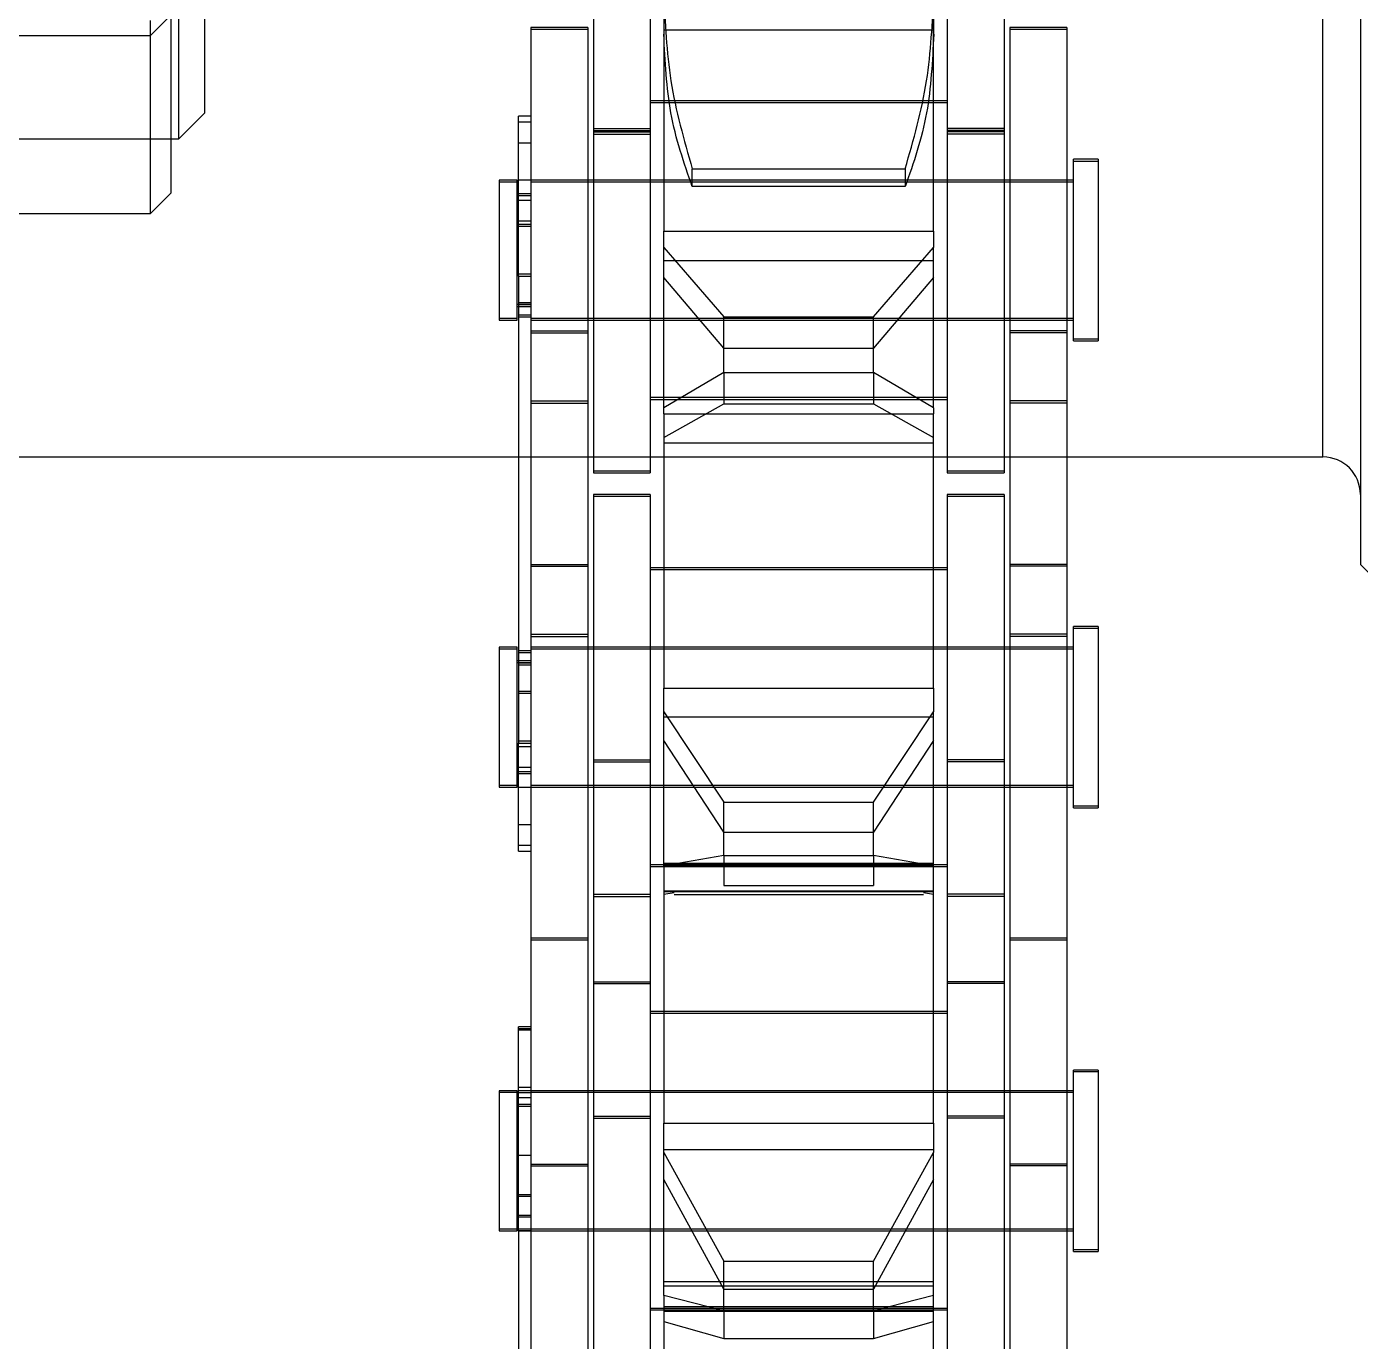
# Model space of a CAD drawing. Header units: metres. Extents: x 0 to 21025, y 0 to 14850.
# Drawn here: x 8611.53 to 8647.15, y 13148.56 to 13183.68 of the extents above; entities that cross this region are included whole.
import ezdxf

# ---------------------------------------------------------------- set-up
doc = ezdxf.new("R2010")
doc.units = ezdxf.units.M
doc.header["$LTSCALE"] = 25
doc.linetypes.add('HIDDEN2', pattern=[4.7625, 3.175, -1.5875])
doc.layers.add('ST1', color=7, linetype='HIDDEN2')

msp = doc.modelspace()

# ---------------------------------------------------------------- linework, layer by layer
at = {"layer": 'ST1'}
for p, q in [((8647.149, 13200.056), (8647.149, 13169.306)), ((8646.149, 13172.206), (8646.149, 13197.178)), ((8646.149, 13172.206), (8646.149, 13197.178)), ((8626.664, 13187.158), (8626.664, 13180.808)), ((8628.184, 13187.158), (8628.184, 13180.808)), ((8636.114, 13187.158), (8636.114, 13180.808)), ((8637.634, 13187.158), (8637.634, 13180.808)), ((8628.549, 13185.725), (8628.549, 13178.217)), ((8635.749, 13178.217), (8635.749, 13185.725)), ((8615.593, 13180.681), (8615.593, 13184.681)), ((8616.284, 13181.372), (8616.284, 13184.681)), ((8628.544, 13184.573), (8628.544, 13183.474)), ((8635.754, 13183.474), (8635.754, 13184.573)), ((8614.832, 13183.441), (8615.386, 13183.996)), ((8615.386, 13180.989), (8615.386, 13183.996)), ((8614.832, 13183.441), (8614.832, 13183.843)), ((8624.992, 13183.655), (8624.992, 13183.599)), ((8626.512, 13183.655), (8624.992, 13183.655)), ((8624.992, 13183.599), (8624.992, 13173.623)), ((8626.512, 13183.599), (8624.992, 13183.599)), ((8626.512, 13183.655), (8626.512, 13183.599)), ((8626.512, 13183.599), (8626.512, 13173.623)), ((8628.544, 13183.593), (8635.754, 13183.593)), ((8637.786, 13183.655), (8637.786, 13183.599)), ((8639.306, 13183.655), (8637.786, 13183.655)), ((8637.786, 13183.599), (8637.786, 13173.623)), ((8639.306, 13183.599), (8637.786, 13183.599)), ((8639.306, 13183.655), (8639.306, 13183.599)), ((8639.306, 13183.599), (8639.306, 13173.623)), ((8590.386, 13183.441), (8614.832, 13183.441)), ((8614.832, 13180.832), (8614.832, 13183.441)), ((8636.114, 13181.695), (8628.184, 13181.695)), ((8636.114, 13181.639), (8628.184, 13181.639)), ((8615.593, 13180.681), (8616.284, 13181.372)), ((8624.659, 13181.13), (8624.659, 13181.287)), ((8624.992, 13181.287), (8624.659, 13181.287)), ((8624.659, 13181.13), (8624.992, 13181.13)), ((8624.659, 13180.576), (8624.659, 13181.13)), ((8614.832, 13178.681), (8614.832, 13180.832)), ((8615.386, 13179.236), (8615.386, 13180.989)), ((8626.664, 13180.952), (8628.184, 13180.952)), ((8626.664, 13180.9), (8628.184, 13180.9)), ((8626.664, 13180.868), (8628.184, 13180.868)), ((8626.664, 13180.808), (8628.184, 13180.808)), ((8626.664, 13180.808), (8626.664, 13171.759)), ((8628.184, 13180.808), (8628.184, 13171.759)), ((8637.634, 13180.952), (8636.114, 13180.952)), ((8637.634, 13180.9), (8636.114, 13180.9)), ((8637.634, 13180.868), (8636.114, 13180.868)), ((8637.634, 13180.808), (8636.114, 13180.808)), ((8636.114, 13180.808), (8636.114, 13171.759)), ((8637.634, 13180.808), (8637.634, 13171.759)), ((8586.284, 13180.681), (8615.593, 13180.681)), ((8624.659, 13180.576), (8624.992, 13180.576)), ((8624.659, 13177.013), (8624.659, 13180.576)), ((8639.49, 13180.078), (8639.49, 13180.134)), ((8640.149, 13180.134), (8639.49, 13180.134)), ((8639.49, 13180.035), (8639.49, 13180.078)), ((8640.149, 13180.078), (8639.49, 13180.078)), ((8639.49, 13175.281), (8639.49, 13180.035)), ((8640.149, 13180.134), (8640.149, 13180.078)), ((8640.149, 13180.078), (8640.149, 13175.281)), ((8629.305, 13179.879), (8634.992, 13179.879)), ((8629.305, 13179.403), (8629.305, 13179.879)), ((8634.992, 13179.879), (8634.992, 13179.403)), ((8624.149, 13179.58), (8624.149, 13179.524)), ((8624.623, 13179.58), (8624.149, 13179.58)), ((8624.149, 13179.524), (8624.149, 13175.834)), ((8624.623, 13179.524), (8624.149, 13179.524)), ((8624.623, 13179.524), (8624.623, 13179.58)), ((8624.623, 13175.834), (8624.623, 13179.524)), ((8626.512, 13179.58), (8624.659, 13179.58)), ((8639.49, 13179.58), (8624.992, 13179.58)), ((8626.512, 13179.524), (8624.992, 13179.524)), ((8639.49, 13179.524), (8624.992, 13179.524)), ((8628.184, 13179.58), (8626.664, 13179.58)), ((8628.184, 13179.524), (8626.664, 13179.524)), ((8636.114, 13179.58), (8628.184, 13179.58)), ((8636.114, 13179.524), (8628.184, 13179.524)), ((8634.992, 13179.403), (8629.305, 13179.403)), ((8637.634, 13179.58), (8636.114, 13179.58)), ((8637.634, 13179.524), (8636.114, 13179.524)), ((8639.306, 13179.58), (8637.786, 13179.58)), ((8639.306, 13179.524), (8637.786, 13179.524)), ((8614.832, 13178.681), (8615.386, 13179.236)), ((8624.992, 13179.211), (8624.623, 13179.211)), ((8624.992, 13179.155), (8624.623, 13179.155)), ((8624.659, 13179.044), (8624.992, 13179.044)), ((8590.386, 13178.681), (8614.832, 13178.681)), ((8624.659, 13178.49), (8624.992, 13178.49)), ((8624.659, 13178.399), (8624.992, 13178.399)), ((8624.659, 13178.346), (8624.992, 13178.346)), ((8628.549, 13178.217), (8635.749, 13178.217)), ((8628.549, 13177.775), (8628.549, 13178.217)), ((8635.749, 13178.217), (8635.749, 13177.775)), ((8628.549, 13177.775), (8630.149, 13175.923)), ((8628.549, 13173.491), (8628.549, 13177.775)), ((8634.149, 13175.923), (8635.749, 13177.775)), ((8635.749, 13173.491), (8635.749, 13177.775)), ((8628.549, 13177.431), (8635.749, 13177.431)), ((8624.659, 13177.071), (8624.992, 13177.071)), ((8624.659, 13177.013), (8624.992, 13177.013)), ((8624.659, 13177.013), (8624.659, 13164.538)), ((8630.149, 13175.088), (8628.549, 13176.978)), ((8635.749, 13176.978), (8634.149, 13175.088)), ((8624.623, 13176.259), (8624.992, 13176.259)), ((8624.623, 13176.203), (8624.992, 13176.203)), ((8624.659, 13176.31), (8624.992, 13176.31)), ((8624.659, 13176.255), (8624.992, 13176.255)), ((8624.149, 13175.89), (8624.623, 13175.89)), ((8624.149, 13175.834), (8624.623, 13175.834)), ((8624.659, 13175.979), (8624.992, 13175.979)), ((8624.659, 13175.923), (8624.992, 13175.923)), ((8624.992, 13175.89), (8626.512, 13175.89)), ((8624.992, 13175.89), (8639.49, 13175.89)), ((8624.992, 13175.834), (8626.512, 13175.834)), ((8624.992, 13175.834), (8639.49, 13175.834)), ((8626.664, 13175.89), (8628.184, 13175.89)), ((8626.664, 13175.834), (8628.184, 13175.834)), ((8628.184, 13175.89), (8636.114, 13175.89)), ((8628.184, 13175.834), (8636.114, 13175.834)), ((8630.149, 13174.435), (8630.149, 13175.923)), ((8630.149, 13175.923), (8634.149, 13175.923)), ((8634.149, 13174.435), (8634.149, 13175.923)), ((8636.114, 13175.89), (8637.634, 13175.89)), ((8636.114, 13175.834), (8637.634, 13175.834)), ((8637.786, 13175.89), (8639.306, 13175.89)), ((8637.786, 13175.834), (8639.306, 13175.834)), ((8624.992, 13175.55), (8626.512, 13175.55)), ((8624.992, 13175.498), (8626.512, 13175.498)), ((8639.306, 13175.55), (8637.786, 13175.55)), ((8639.306, 13175.498), (8637.786, 13175.498)), ((8630.149, 13175.088), (8634.149, 13175.088)), ((8639.49, 13175.337), (8640.149, 13175.337)), ((8639.49, 13175.281), (8640.149, 13175.281)), ((8630.149, 13174.435), (8628.549, 13173.491)), ((8630.149, 13174.435), (8634.149, 13174.435)), ((8630.149, 13174.435), (8630.149, 13173.602)), ((8635.749, 13173.491), (8634.149, 13174.435)), ((8634.149, 13174.435), (8634.149, 13173.602)), ((8624.992, 13173.682), (8626.512, 13173.682)), ((8624.992, 13173.623), (8626.512, 13173.623)), ((8624.992, 13173.623), (8624.992, 13167.386)), ((8626.512, 13173.623), (8626.512, 13167.386)), ((8628.184, 13173.775), (8636.114, 13173.775)), ((8628.184, 13173.719), (8636.114, 13173.719)), ((8628.549, 13172.7), (8630.149, 13173.602)), ((8630.149, 13173.602), (8634.149, 13173.602)), ((8634.149, 13173.602), (8635.749, 13172.7)), ((8639.306, 13173.682), (8637.786, 13173.682)), ((8639.306, 13173.623), (8637.786, 13173.623)), ((8637.786, 13173.623), (8637.786, 13167.386)), ((8639.306, 13173.623), (8639.306, 13167.386)), ((8628.549, 13173.337), (8628.549, 13173.491)), ((8628.549, 13173.337), (8635.749, 13173.337)), ((8628.549, 13173.337), (8628.549, 13166.002)), ((8635.749, 13173.491), (8635.749, 13173.337)), ((8635.749, 13166.002), (8635.749, 13173.337)), ((8628.549, 13172.56), (8635.749, 13172.56)), ((8590.386, 13172.181), (8646.149, 13172.181)), ((8628.549, 13172.181), (8635.749, 13172.181)), ((8626.664, 13171.815), (8628.184, 13171.815)), ((8636.114, 13171.815), (8637.634, 13171.815)), ((8626.664, 13171.759), (8628.184, 13171.759)), ((8636.114, 13171.759), (8637.634, 13171.759)), ((8626.664, 13171.179), (8626.664, 13171.125)), ((8628.184, 13171.179), (8626.664, 13171.179)), ((8626.664, 13171.125), (8626.664, 13160.444)), ((8628.184, 13171.125), (8626.664, 13171.125)), ((8628.184, 13171.179), (8628.184, 13171.125)), ((8628.184, 13171.125), (8628.184, 13160.444)), ((8636.114, 13171.179), (8636.114, 13171.125)), ((8637.634, 13171.179), (8636.114, 13171.179)), ((8636.114, 13171.125), (8636.114, 13160.444)), ((8637.634, 13171.125), (8636.114, 13171.125)), ((8637.634, 13171.179), (8637.634, 13171.125)), ((8637.634, 13171.125), (8637.634, 13160.444)), ((8624.992, 13169.312), (8626.512, 13169.312)), ((8639.306, 13169.312), (8637.786, 13169.312)), ((8647.149, 13169.306), (8647.649, 13168.806)), ((8624.992, 13169.261), (8626.512, 13169.261)), ((8636.114, 13169.219), (8628.184, 13169.219)), ((8636.114, 13169.165), (8628.184, 13169.165)), ((8639.306, 13169.261), (8637.786, 13169.261)), ((8639.49, 13167.603), (8639.49, 13167.657)), ((8640.149, 13167.657), (8639.49, 13167.657)), ((8639.49, 13167.561), (8639.49, 13167.603)), ((8640.149, 13167.603), (8639.49, 13167.603)), ((8639.49, 13162.806), (8639.49, 13167.561)), ((8640.149, 13167.657), (8640.149, 13167.603)), ((8640.149, 13167.603), (8640.149, 13162.806)), ((8624.992, 13167.444), (8626.512, 13167.444)), ((8624.992, 13167.386), (8626.512, 13167.386)), ((8624.992, 13167.386), (8624.992, 13159.285)), ((8626.512, 13167.386), (8626.512, 13159.285)), ((8639.306, 13167.444), (8637.786, 13167.444)), ((8639.306, 13167.386), (8637.786, 13167.386)), ((8637.786, 13167.386), (8637.786, 13159.285)), ((8639.306, 13167.386), (8639.306, 13159.285)), ((8624.149, 13167.104), (8624.149, 13167.05)), ((8624.623, 13167.104), (8624.149, 13167.104)), ((8624.149, 13167.05), (8624.149, 13163.36)), ((8624.623, 13167.05), (8624.149, 13167.05)), ((8624.623, 13167.05), (8624.623, 13167.104)), ((8624.623, 13163.36), (8624.623, 13167.05)), ((8624.659, 13167.015), (8624.992, 13167.015)), ((8624.659, 13166.961), (8624.992, 13166.961)), ((8626.512, 13167.104), (8624.992, 13167.104)), ((8639.49, 13167.104), (8624.992, 13167.104)), ((8626.512, 13167.05), (8624.992, 13167.05)), ((8639.49, 13167.05), (8624.992, 13167.05)), ((8628.184, 13167.104), (8626.664, 13167.104)), ((8628.184, 13167.05), (8626.664, 13167.05)), ((8636.114, 13167.104), (8628.184, 13167.104)), ((8636.114, 13167.05), (8628.184, 13167.05)), ((8637.634, 13167.104), (8636.114, 13167.104)), ((8637.634, 13167.05), (8636.114, 13167.05)), ((8639.306, 13167.104), (8637.786, 13167.104)), ((8639.306, 13167.05), (8637.786, 13167.05)), ((8624.992, 13166.735), (8624.623, 13166.735)), ((8624.992, 13166.681), (8624.623, 13166.681)), ((8624.659, 13166.684), (8624.992, 13166.684)), ((8624.659, 13166.629), (8624.992, 13166.629)), ((8624.659, 13165.923), (8624.992, 13165.923)), ((8624.659, 13165.871), (8624.992, 13165.871)), ((8628.549, 13166.002), (8635.749, 13166.002)), ((8628.549, 13165.376), (8628.549, 13166.002)), ((8635.749, 13166.002), (8635.749, 13165.376)), ((8628.549, 13165.376), (8630.149, 13162.961)), ((8628.549, 13161.26), (8628.549, 13165.376)), ((8634.149, 13162.961), (8635.749, 13165.376)), ((8635.749, 13161.26), (8635.749, 13165.376)), ((8628.549, 13165.243), (8635.749, 13165.243)), ((8624.659, 13164.595), (8624.992, 13164.595)), ((8624.659, 13164.538), (8624.992, 13164.538)), ((8624.659, 13161.653), (8624.659, 13164.538)), ((8624.659, 13164.447), (8624.992, 13164.447)), ((8630.149, 13162.158), (8628.549, 13164.606)), ((8635.749, 13164.606), (8634.149, 13162.158)), ((8626.664, 13164.091), (8628.184, 13164.091)), ((8626.664, 13164.042), (8628.184, 13164.042)), ((8637.634, 13164.091), (8636.114, 13164.091)), ((8637.634, 13164.042), (8636.114, 13164.042)), ((8624.623, 13163.783), (8624.992, 13163.783)), ((8624.623, 13163.729), (8624.992, 13163.729)), ((8624.659, 13163.895), (8624.992, 13163.895)), ((8624.149, 13163.414), (8624.623, 13163.414)), ((8624.149, 13163.36), (8624.623, 13163.36)), ((8624.659, 13163.36), (8626.512, 13163.36)), ((8624.992, 13163.414), (8626.512, 13163.414)), ((8624.992, 13163.414), (8639.49, 13163.414)), ((8624.992, 13163.36), (8639.49, 13163.36)), ((8626.664, 13163.414), (8628.184, 13163.414)), ((8626.664, 13163.36), (8628.184, 13163.36)), ((8628.184, 13163.414), (8636.114, 13163.414)), ((8628.184, 13163.36), (8636.114, 13163.36)), ((8636.114, 13163.414), (8637.634, 13163.414)), ((8636.114, 13163.36), (8637.634, 13163.36)), ((8637.786, 13163.414), (8639.306, 13163.414)), ((8637.786, 13163.36), (8639.306, 13163.36)), ((8630.149, 13161.532), (8630.149, 13162.961)), ((8630.149, 13162.961), (8634.149, 13162.961)), ((8634.149, 13161.532), (8634.149, 13162.961)), ((8639.49, 13162.86), (8640.149, 13162.86)), ((8639.49, 13162.806), (8640.149, 13162.806)), ((8624.659, 13162.361), (8624.992, 13162.361)), ((8630.149, 13162.158), (8634.149, 13162.158)), ((8624.659, 13161.809), (8624.992, 13161.809)), ((8624.659, 13161.653), (8624.992, 13161.653)), ((8630.149, 13161.532), (8628.718, 13161.289)), ((8630.149, 13161.532), (8634.149, 13161.532)), ((8630.149, 13161.532), (8630.149, 13160.734)), ((8635.579, 13161.289), (8634.149, 13161.532)), ((8634.149, 13161.532), (8634.149, 13160.734)), ((8628.184, 13161.299), (8636.114, 13161.299)), ((8628.184, 13161.245), (8636.114, 13161.245)), ((8628.544, 13161.256), (8635.754, 13161.256)), ((8635.749, 13161.319), (8628.549, 13161.319)), ((8628.549, 13161.314), (8635.749, 13161.314)), ((8628.549, 13161.26), (8628.549, 13154.388)), ((8635.749, 13154.388), (8635.749, 13161.26)), ((8630.149, 13160.734), (8634.149, 13160.734)), ((8626.664, 13160.501), (8628.184, 13160.501)), ((8626.664, 13160.444), (8628.184, 13160.444)), ((8626.664, 13160.444), (8626.664, 13154.52)), ((8628.184, 13160.444), (8628.184, 13154.52)), ((8635.749, 13160.58), (8628.549, 13160.58)), ((8628.549, 13160.573), (8635.749, 13160.573)), ((8628.549, 13160.505), (8628.818, 13160.544)), ((8628.818, 13160.495), (8635.479, 13160.495)), ((8635.479, 13160.544), (8635.749, 13160.505)), ((8637.634, 13160.501), (8636.114, 13160.501)), ((8637.634, 13160.444), (8636.114, 13160.444)), ((8636.114, 13160.444), (8636.114, 13154.52)), ((8637.634, 13160.444), (8637.634, 13154.52)), ((8624.992, 13159.339), (8626.512, 13159.339)), ((8626.512, 13159.327), (8624.992, 13159.327)), ((8637.786, 13159.339), (8639.306, 13159.339)), ((8639.306, 13159.327), (8637.786, 13159.327)), ((8624.992, 13159.285), (8626.512, 13159.285)), ((8624.992, 13159.276), (8624.992, 13148.044)), ((8626.512, 13159.276), (8624.992, 13159.276)), ((8626.512, 13159.276), (8626.512, 13148.044)), ((8637.786, 13159.285), (8639.306, 13159.285)), ((8637.786, 13159.276), (8637.786, 13148.044)), ((8639.306, 13159.276), (8637.786, 13159.276)), ((8639.306, 13159.276), (8639.306, 13148.044)), ((8626.664, 13158.165), (8628.184, 13158.165)), ((8626.664, 13158.117), (8628.184, 13158.117)), ((8637.634, 13158.165), (8636.114, 13158.165)), ((8637.634, 13158.117), (8636.114, 13158.117)), ((8636.114, 13157.367), (8628.184, 13157.367)), ((8636.114, 13157.316), (8628.184, 13157.316)), ((8624.659, 13156.908), (8624.659, 13156.959)), ((8624.992, 13156.959), (8624.659, 13156.959)), ((8624.659, 13156.883), (8624.659, 13156.908)), ((8624.992, 13156.908), (8624.659, 13156.908)), ((8624.659, 13156.883), (8624.992, 13156.883)), ((8624.659, 13155.346), (8624.659, 13156.883)), ((8639.49, 13155.755), (8639.49, 13155.805)), ((8640.149, 13155.805), (8639.49, 13155.805)), ((8639.49, 13155.404), (8639.49, 13155.755)), ((8640.149, 13155.755), (8639.49, 13155.755)), ((8640.149, 13155.805), (8640.149, 13155.755)), ((8640.149, 13155.755), (8640.149, 13155.404)), ((8639.49, 13150.958), (8639.49, 13155.404)), ((8640.149, 13155.404), (8640.149, 13150.958)), ((8624.149, 13155.252), (8624.149, 13155.201)), ((8624.623, 13155.252), (8624.149, 13155.252)), ((8624.149, 13155.201), (8624.149, 13154.932)), ((8624.623, 13155.201), (8624.149, 13155.201)), ((8624.623, 13155.201), (8624.623, 13155.252)), ((8624.623, 13151.511), (8624.623, 13155.201)), ((8624.659, 13155.346), (8624.992, 13155.346)), ((8624.659, 13151.507), (8624.659, 13155.346)), ((8624.659, 13155.254), (8624.992, 13155.254)), ((8626.512, 13155.252), (8624.659, 13155.252)), ((8624.659, 13155.206), (8624.992, 13155.206)), ((8624.659, 13155.07), (8624.992, 13155.07)), ((8639.49, 13155.252), (8624.992, 13155.252)), ((8626.512, 13155.201), (8624.992, 13155.201)), ((8639.49, 13155.201), (8624.992, 13155.201)), ((8628.184, 13155.252), (8626.664, 13155.252)), ((8628.184, 13155.201), (8626.664, 13155.201)), ((8636.114, 13155.252), (8628.184, 13155.252)), ((8636.114, 13155.201), (8628.184, 13155.201)), ((8637.634, 13155.252), (8636.114, 13155.252)), ((8637.634, 13155.201), (8636.114, 13155.201)), ((8639.306, 13155.252), (8637.786, 13155.252)), ((8639.306, 13155.201), (8637.786, 13155.201)), ((8624.149, 13154.932), (8624.149, 13151.511)), ((8624.992, 13154.883), (8624.623, 13154.883)), ((8624.992, 13154.832), (8624.623, 13154.832)), ((8626.664, 13154.575), (8628.184, 13154.575)), ((8626.664, 13154.52), (8628.184, 13154.52)), ((8626.664, 13154.52), (8626.664, 13147.436)), ((8628.184, 13154.52), (8628.184, 13147.436)), ((8628.549, 13154.388), (8635.749, 13154.388)), ((8628.549, 13153.598), (8628.549, 13154.388)), ((8635.749, 13154.388), (8635.749, 13153.598)), ((8637.634, 13154.575), (8636.114, 13154.575)), ((8637.634, 13154.52), (8636.114, 13154.52)), ((8636.114, 13154.52), (8636.114, 13147.436)), ((8637.634, 13154.52), (8637.634, 13147.436)), ((8628.549, 13153.68), (8635.749, 13153.68)), ((8624.659, 13153.533), (8624.992, 13153.533)), ((8624.992, 13153.294), (8626.512, 13153.294)), ((8628.549, 13153.598), (8630.149, 13150.698)), ((8628.549, 13149.782), (8628.549, 13153.598)), ((8634.149, 13150.698), (8635.749, 13153.598)), ((8635.749, 13149.782), (8635.749, 13153.598)), ((8639.306, 13153.294), (8637.786, 13153.294)), ((8624.992, 13153.248), (8626.512, 13153.248)), ((8639.306, 13153.248), (8637.786, 13153.248)), ((8630.149, 13149.952), (8628.549, 13152.881)), ((8635.749, 13152.881), (8634.149, 13149.952)), ((8624.659, 13152.484), (8624.992, 13152.484)), ((8624.659, 13152.435), (8624.992, 13152.435)), ((8624.623, 13151.931), (8624.992, 13151.931)), ((8624.623, 13151.88), (8624.992, 13151.88)), ((8624.149, 13151.562), (8624.623, 13151.562)), ((8624.149, 13151.511), (8624.623, 13151.511)), ((8624.659, 13151.564), (8624.992, 13151.564)), ((8624.659, 13151.562), (8626.512, 13151.562)), ((8624.659, 13151.559), (8624.992, 13151.559)), ((8624.659, 13151.514), (8624.992, 13151.514)), ((8624.659, 13151.511), (8626.512, 13151.511)), ((8624.659, 13151.507), (8624.992, 13151.507)), ((8624.659, 13151.507), (8624.659, 13140.665)), ((8624.992, 13151.562), (8639.49, 13151.562)), ((8624.992, 13151.511), (8639.49, 13151.511)), ((8626.664, 13151.562), (8628.184, 13151.562)), ((8626.664, 13151.511), (8628.184, 13151.511)), ((8628.184, 13151.562), (8636.114, 13151.562)), ((8628.184, 13151.511), (8636.114, 13151.511)), ((8636.114, 13151.562), (8637.634, 13151.562)), ((8636.114, 13151.511), (8637.634, 13151.511)), ((8637.786, 13151.562), (8639.306, 13151.562)), ((8637.786, 13151.511), (8639.306, 13151.511)), ((8639.49, 13151.008), (8640.149, 13151.008)), ((8639.49, 13150.958), (8640.149, 13150.958)), ((8630.149, 13149.373), (8630.149, 13150.698)), ((8630.149, 13150.698), (8634.149, 13150.698)), ((8634.149, 13149.373), (8634.149, 13150.698)), ((8635.749, 13150.146), (8628.549, 13150.146)), ((8628.549, 13150.042), (8635.749, 13150.042)), ((8630.149, 13149.373), (8628.549, 13149.782)), ((8628.549, 13149.782), (8628.549, 13143.748)), ((8630.149, 13149.952), (8634.149, 13149.952)), ((8635.749, 13149.782), (8634.149, 13149.373)), ((8635.749, 13143.748), (8635.749, 13149.782)), ((8628.184, 13149.447), (8636.114, 13149.447)), ((8628.184, 13149.396), (8636.114, 13149.396)), ((8635.749, 13149.475), (8628.549, 13149.475)), ((8628.549, 13149.361), (8635.749, 13149.361)), ((8630.149, 13149.373), (8634.149, 13149.373)), ((8630.149, 13149.373), (8630.149, 13148.636)), ((8634.149, 13149.373), (8634.149, 13148.636)), ((8628.549, 13149.088), (8630.149, 13148.636)), ((8634.149, 13148.636), (8635.749, 13149.088)), ((8630.149, 13148.636), (8634.149, 13148.636))]:
    msp.add_line(p, q, dxfattribs=at)
msp.add_arc((8646.149, 13171.181), 1, 0, 90, dxfattribs=at)
for points, knots in [([(8628.544, 13184.573), (8628.579, 13183.782), (8628.652, 13182.151), (8629.083, 13180.652), (8629.305, 13179.879)], [0, 0, 0, 0, 0.484725, 1, 1, 1, 1]), ([(8634.992, 13179.879), (8635.214, 13180.652), (8635.645, 13182.151), (8635.718, 13183.782), (8635.754, 13184.573)], [0, 0, 0, 0, 0.515254, 1, 1, 1, 1]), ([(8629.305, 13179.403), (8629.083, 13180.039), (8628.652, 13181.275), (8628.579, 13182.756), (8628.544, 13183.474)], [0, 0, 0, 0, 0.515257, 1, 1, 1, 1]), ([(8635.754, 13183.474), (8635.718, 13182.756), (8635.645, 13181.275), (8635.214, 13180.039), (8634.992, 13179.403)], [0, 0, 0, 0, 0.484735, 1, 1, 1, 1])]:
    msp.add_open_spline(points, degree=3, knots=knots, dxfattribs=at)

doc.saveas('drawing.dxf')
